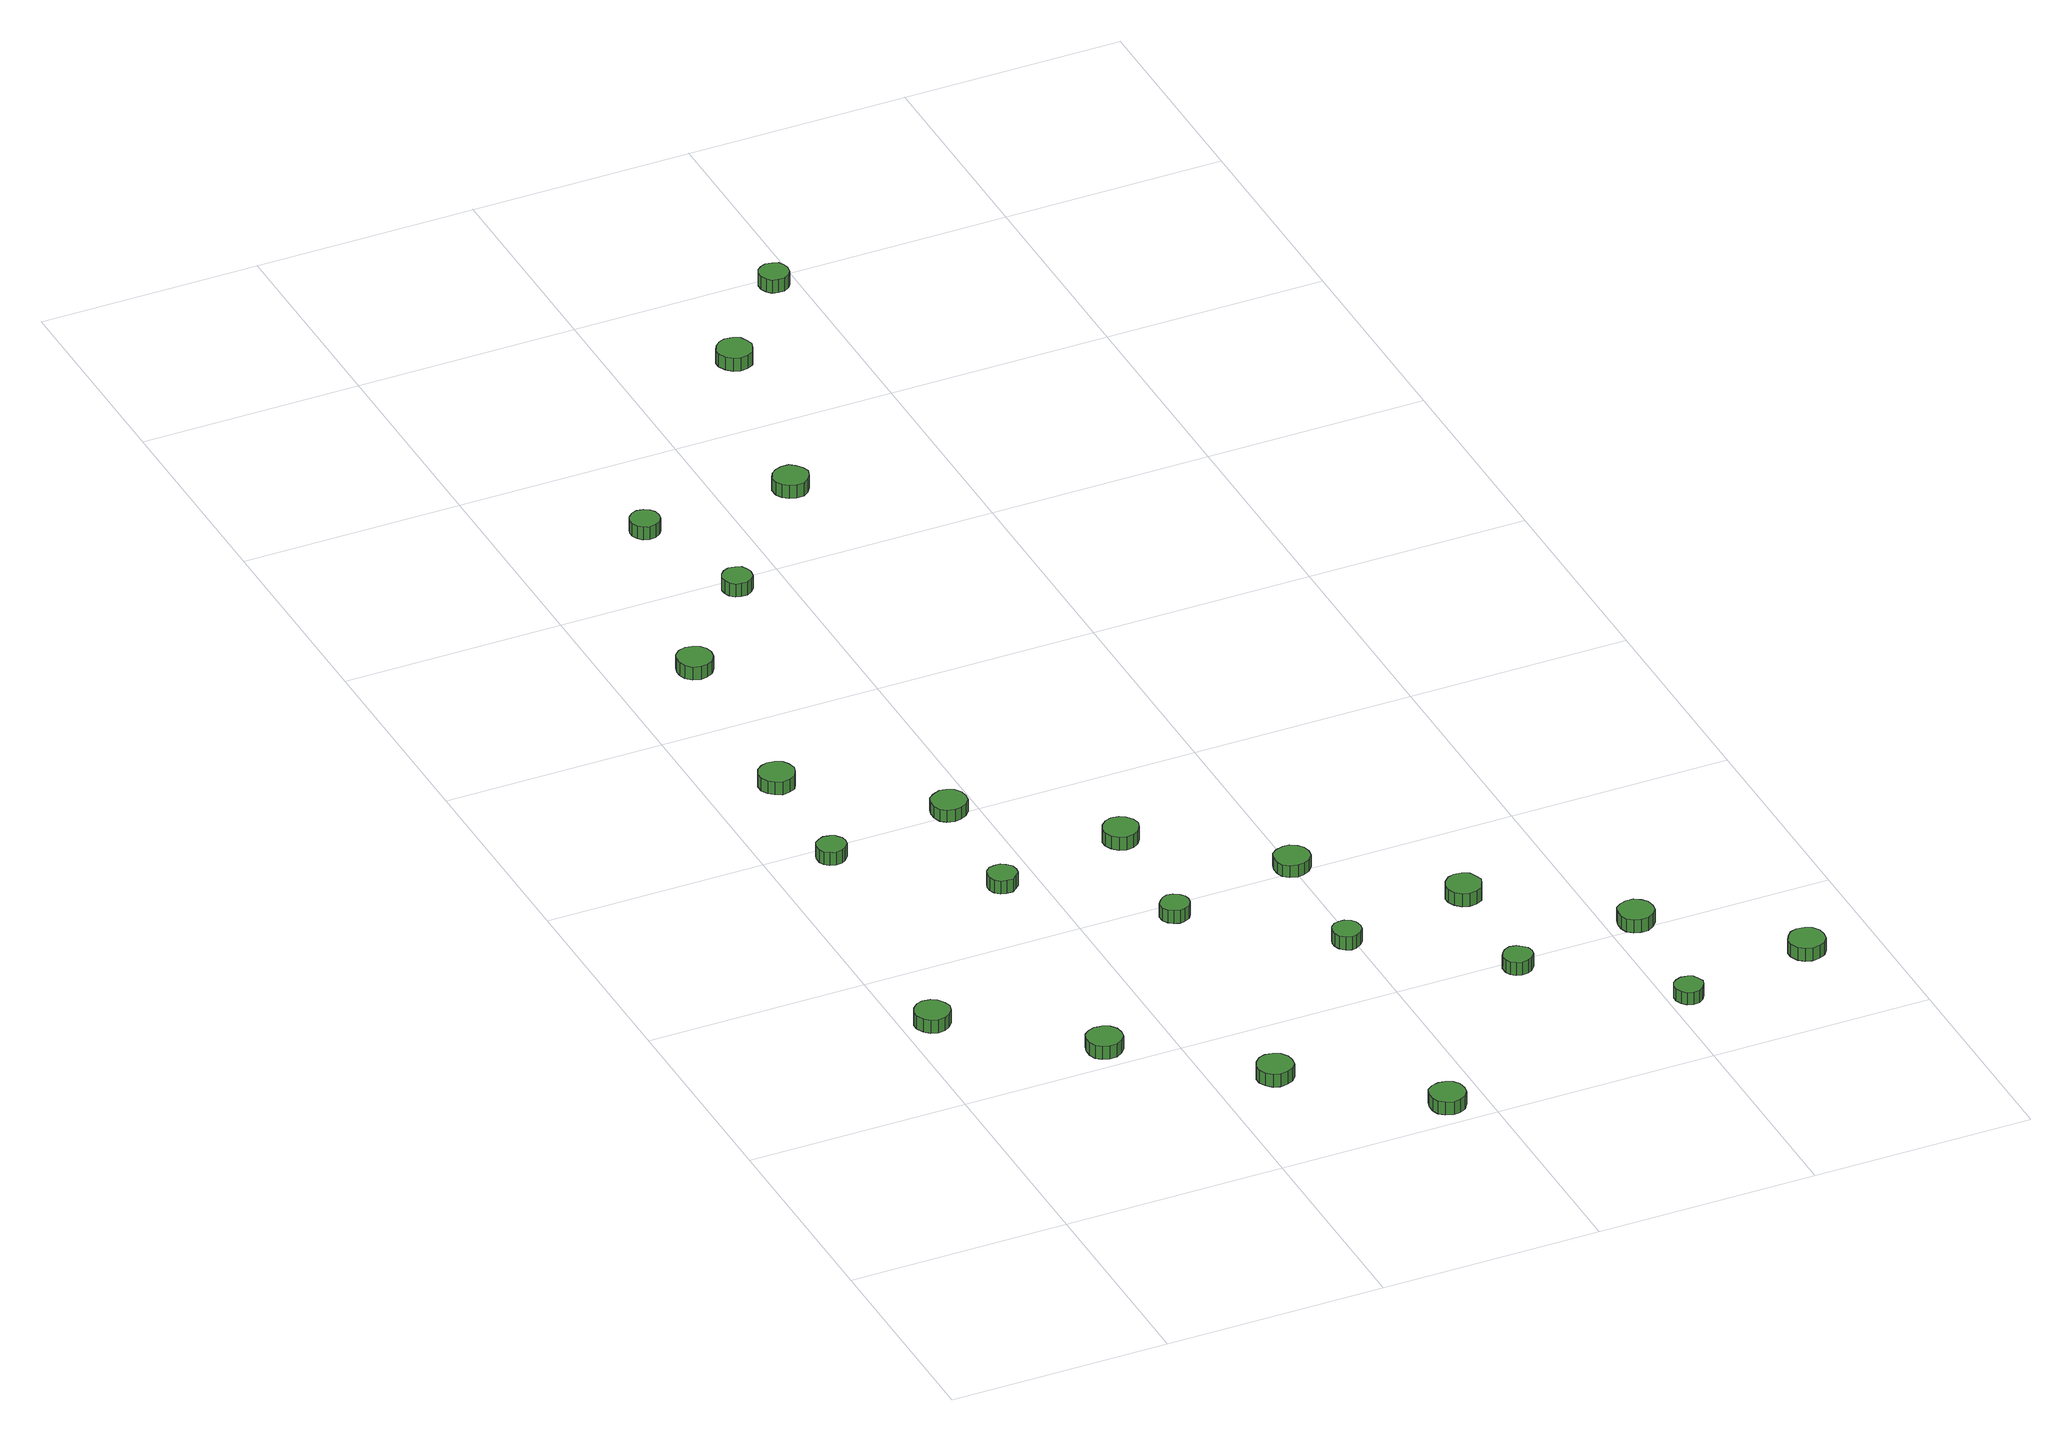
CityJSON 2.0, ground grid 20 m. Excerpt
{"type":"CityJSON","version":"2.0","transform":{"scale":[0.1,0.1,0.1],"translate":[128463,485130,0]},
"CityObjects":{
"tree1":{"type":"SolitaryVegetationObject","attributes":{"function":"something"},"geometry":[{"type":"MultiSurface","lod":"1","boundaries":[[[0,1,2,3,4,5,6,7,8,9,10,11,12,13,14]],[[15,16,17,18,19,20,21,22,23,24,25,26,27,28,29]],[[0,29,28,1]],[[1,28,27,2]],[[2,27,26,3]],[[3,26,25,4]],[[4,25,24,5]],[[5,24,23,6]],[[6,23,22,7]],[[7,22,21,8]],[[8,21,20,9]],[[9,20,19,10]],[[10,19,18,11]],[[11,18,17,12]],[[12,17,16,13]],[[13,16,15,14]],[[14,15,29,0]]]}]},
"tree2":{"type":"SolitaryVegetationObject","attributes":{"function":"something"},"geometry":[{"type":"MultiSurface","lod":"1","boundaries":[[[30,31,32,33,34,35,36,37,38,39,40,41,42,43,44]],[[45,46,47,48,49,50,51,52,53,54,55,56,57,58,59]],[[30,59,58,31]],[[31,58,57,32]],[[32,57,56,33]],[[33,56,55,34]],[[34,55,54,35]],[[35,54,53,36]],[[36,53,52,37]],[[37,52,51,38]],[[38,51,50,39]],[[39,50,49,40]],[[40,49,48,41]],[[41,48,47,42]],[[42,47,46,43]],[[43,46,45,44]],[[44,45,59,30]]]}]},
"tree3":{"type":"SolitaryVegetationObject","attributes":{"function":"something"},"geometry":[{"type":"MultiSurface","lod":"1","boundaries":[[[60,61,62,63,64,65,66,67,68,69,70,71,72,73,74]],[[75,76,77,78,79,80,81,82,83,84,85,86,87,88,89]],[[60,89,88,61]],[[61,88,87,62]],[[62,87,86,63]],[[63,86,85,64]],[[64,85,84,65]],[[65,84,83,66]],[[66,83,82,67]],[[67,82,81,68]],[[68,81,80,69]],[[69,80,79,70]],[[70,79,78,71]],[[71,78,77,72]],[[72,77,76,73]],[[73,76,75,74]],[[74,75,89,60]]]}]},
"tree4":{"type":"SolitaryVegetationObject","attributes":{"function":"something"},"geometry":[{"type":"MultiSurface","lod":"1","boundaries":[[[90,91,92,93,94,95,96,97,98,99,100,101,102,103,104]],[[105,106,107,108,109,110,111,112,113,114,115,116,117,118,119]],[[90,119,118,91]],[[91,118,117,92]],[[92,117,116,93]],[[93,116,115,94]],[[94,115,114,95]],[[95,114,113,96]],[[96,113,112,97]],[[97,112,111,98]],[[98,111,110,99]],[[99,110,109,100]],[[100,109,108,101]],[[101,108,107,102]],[[102,107,106,103]],[[103,106,105,104]],[[104,105,119,90]]]}]},
"tree5":{"type":"SolitaryVegetationObject","attributes":{"function":"something"},"geometry":[{"type":"MultiSurface","lod":"1","boundaries":[[[120,121,122,123,124,125,126,127,128,129,130,131,132,133,134]],[[135,136,137,138,139,140,141,142,143,144,145,146,147,148,149]],[[120,149,148,121]],[[121,148,147,122]],[[122,147,146,123]],[[123,146,145,124]],[[124,145,144,125]],[[125,144,143,126]],[[126,143,142,127]],[[127,142,141,128]],[[128,141,140,129]],[[129,140,139,130]],[[130,139,138,131]],[[131,138,137,132]],[[132,137,136,133]],[[133,136,135,134]],[[134,135,149,120]]]}]},
"tree6":{"type":"SolitaryVegetationObject","attributes":{"function":"something"},"geometry":[{"type":"MultiSurface","lod":"1","boundaries":[[[150,151,152,153,154,155,156,157,158,159,160,161,162,163,164]],[[165,166,167,168,169,170,171,172,173,174,175,176,177,178,179]],[[150,179,178,151]],[[151,178,177,152]],[[152,177,176,153]],[[153,176,175,154]],[[154,175,174,155]],[[155,174,173,156]],[[156,173,172,157]],[[157,172,171,158]],[[158,171,170,159]],[[159,170,169,160]],[[160,169,168,161]],[[161,168,167,162]],[[162,167,166,163]],[[163,166,165,164]],[[164,165,179,150]]]}]},
"tree7":{"type":"SolitaryVegetationObject","attributes":{"function":"something"},"geometry":[{"type":"MultiSurface","lod":"1","boundaries":[[[180,181,182,183,184,185,186,187,188,189,190,191,192,193,194]],[[195,196,197,198,199,200,201,202,203,204,205,206,207,208,209]],[[180,209,208,181]],[[181,208,207,182]],[[182,207,206,183]],[[183,206,205,184]],[[184,205,204,185]],[[185,204,203,186]],[[186,203,202,187]],[[187,202,201,188]],[[188,201,200,189]],[[189,200,199,190]],[[190,199,198,191]],[[191,198,197,192]],[[192,197,196,193]],[[193,196,195,194]],[[194,195,209,180]]]}]},
"tree8":{"type":"SolitaryVegetationObject","attributes":{"function":"something"},"geometry":[{"type":"MultiSurface","lod":"1","boundaries":[[[210,211,212,213,214,215,216,217,218,219,220,221,222,223,224]],[[225,226,227,228,229,230,231,232,233,234,235,236,237,238,239]],[[210,239,238,211]],[[211,238,237,212]],[[212,237,236,213]],[[213,236,235,214]],[[214,235,234,215]],[[215,234,233,216]],[[216,233,232,217]],[[217,232,231,218]],[[218,231,230,219]],[[219,230,229,220]],[[220,229,228,221]],[[221,228,227,222]],[[222,227,226,223]],[[223,226,225,224]],[[224,225,239,210]]]}]},
"tree9":{"type":"SolitaryVegetationObject","attributes":{"function":"something"},"geometry":[{"type":"MultiSurface","lod":"1","boundaries":[[[240,241,242,243,244,245,246,247,248,249,250,251,252,253,254]],[[255,256,257,258,259,260,261,262,263,264,265,266,267,268,269]],[[240,269,268,241]],[[241,268,267,242]],[[242,267,266,243]],[[243,266,265,244]],[[244,265,264,245]],[[245,264,263,246]],[[246,263,262,247]],[[247,262,261,248]],[[248,261,260,249]],[[249,260,259,250]],[[250,259,258,251]],[[251,258,257,252]],[[252,257,256,253]],[[253,256,255,254]],[[254,255,269,240]]]}]},
"tree10":{"type":"SolitaryVegetationObject","attributes":{"function":"something"},"geometry":[{"type":"MultiSurface","lod":"1","boundaries":[[[270,271,272,273,274,275,276,277,278,279,280,281,282,283,284]],[[285,286,287,288,289,290,291,292,293,294,295,296,297,298,299]],[[270,299,298,271]],[[271,298,297,272]],[[272,297,296,273]],[[273,296,295,274]],[[274,295,294,275]],[[275,294,293,276]],[[276,293,292,277]],[[277,292,291,278]],[[278,291,290,279]],[[279,290,289,280]],[[280,289,288,281]],[[281,288,287,282]],[[282,287,286,283]],[[283,286,285,284]],[[284,285,299,270]]]}]},
"tree11":{"type":"SolitaryVegetationObject","attributes":{"function":"something"},"geometry":[{"type":"MultiSurface","lod":"1","boundaries":[[[300,301,302,303,304,305,306,307,308,309,310,311,312,313,314]],[[315,316,317,318,319,320,321,322,323,324,325,326,327,328,329]],[[300,329,328,301]],[[301,328,327,302]],[[302,327,326,303]],[[303,326,325,304]],[[304,325,324,305]],[[305,324,323,306]],[[306,323,322,307]],[[307,322,321,308]],[[308,321,320,309]],[[309,320,319,310]],[[310,319,318,311]],[[311,318,317,312]],[[312,317,316,313]],[[313,316,315,314]],[[314,315,329,300]]]}]},
"tree12":{"type":"SolitaryVegetationObject","attributes":{"function":"something"},"geometry":[{"type":"MultiSurface","lod":"1","boundaries":[[[330,331,332,333,334,335,336,337,338,339,340,341,342,343,344]],[[345,346,347,348,349,350,351,352,353,354,355,356,357,358,359]],[[330,359,358,331]],[[331,358,357,332]],[[332,357,356,333]],[[333,356,355,334]],[[334,355,354,335]],[[335,354,353,336]],[[336,353,352,337]],[[337,352,351,338]],[[338,351,350,339]],[[339,350,349,340]],[[340,349,348,341]],[[341,348,347,342]],[[342,347,346,343]],[[343,346,345,344]],[[344,345,359,330]]]}]},
"tree13":{"type":"SolitaryVegetationObject","attributes":{"function":"something"},"geometry":[{"type":"MultiSurface","lod":"1","boundaries":[[[360,361,362,363,364,365,366,367,368,369,370,371,372,373,374]],[[375,376,377,378,379,380,381,382,383,384,385,386,387,388,389]],[[360,389,388,361]],[[361,388,387,362]],[[362,387,386,363]],[[363,386,385,364]],[[364,385,384,365]],[[365,384,383,366]],[[366,383,382,367]],[[367,382,381,368]],[[368,381,380,369]],[[369,380,379,370]],[[370,379,378,371]],[[371,378,377,372]],[[372,377,376,373]],[[373,376,375,374]],[[374,375,389,360]]]}]},
"tree14":{"type":"SolitaryVegetationObject","attributes":{"function":"something"},"geometry":[{"type":"MultiSurface","lod":"1","boundaries":[[[390,391,392,393,394,395,396,397,398,399,400,401,402,403,404]],[[405,406,407,408,409,410,411,412,413,414,415,416,417,418,419]],[[390,419,418,391]],[[391,418,417,392]],[[392,417,416,393]],[[393,416,415,394]],[[394,415,414,395]],[[395,414,413,396]],[[396,413,412,397]],[[397,412,411,398]],[[398,411,410,399]],[[399,410,409,400]],[[400,409,408,401]],[[401,408,407,402]],[[402,407,406,403]],[[403,406,405,404]],[[404,405,419,390]]]}]},
"tree15":{"type":"SolitaryVegetationObject","attributes":{"function":"something"},"geometry":[{"type":"MultiSurface","lod":"1","boundaries":[[[420,421,422,423,424,425,426,427,428,429,430,431,432,433,434]],[[435,436,437,438,439,440,441,442,443,444,445,446,447,448,449]],[[420,449,448,421]],[[421,448,447,422]],[[422,447,446,423]],[[423,446,445,424]],[[424,445,444,425]],[[425,444,443,426]],[[426,443,442,427]],[[427,442,441,428]],[[428,441,440,429]],[[429,440,439,430]],[[430,439,438,431]],[[431,438,437,432]],[[432,437,436,433]],[[433,436,435,434]],[[434,435,449,420]]]}]},
"tree16":{"type":"SolitaryVegetationObject","attributes":{"function":"something"},"geometry":[{"type":"MultiSurface","lod":"1","boundaries":[[[450,451,452,453,454,455,456,457,458,459,460,461,462,463,464]],[[465,466,467,468,469,470,471,472,473,474,475,476,477,478,479]],[[450,479,478,451]],[[451,478,477,452]],[[452,477,476,453]],[[453,476,475,454]],[[454,475,474,455]],[[455,474,473,456]],[[456,473,472,457]],[[457,472,471,458]],[[458,471,470,459]],[[459,470,469,460]],[[460,469,468,461]],[[461,468,467,462]],[[462,467,466,463]],[[463,466,465,464]],[[464,465,479,450]]]}]},
"tree17":{"type":"SolitaryVegetationObject","attributes":{"function":"something"},"geometry":[{"type":"MultiSurface","lod":"1","boundaries":[[[480,481,482,483,484,485,486,487,488,489,490,491,492,493,494]],[[495,496,497,498,499,500,501,502,503,504,505,506,507,508,509]],[[480,509,508,481]],[[481,508,507,482]],[[482,507,506,483]],[[483,506,505,484]],[[484,505,504,485]],[[485,504,503,486]],[[486,503,502,487]],[[487,502,501,488]],[[488,501,500,489]],[[489,500,499,490]],[[490,499,498,491]],[[491,498,497,492]],[[492,497,496,493]],[[493,496,495,494]],[[494,495,509,480]]]}]},
"tree18":{"type":"SolitaryVegetationObject","attributes":{"function":"something"},"geometry":[{"type":"MultiSurface","lod":"1","boundaries":[[[510,511,512,513,514,515,516,517,518,519,520,521,522,523,524]],[[525,526,527,528,529,530,531,532,533,534,535,536,537,538,539]],[[510,539,538,511]],[[511,538,537,512]],[[512,537,536,513]],[[513,536,535,514]],[[514,535,534,515]],[[515,534,533,516]],[[516,533,532,517]],[[517,532,531,518]],[[518,531,530,519]],[[519,530,529,520]],[[520,529,528,521]],[[521,528,527,522]],[[522,527,526,523]],[[523,526,525,524]],[[524,525,539,510]]]}]},
"tree19":{"type":"SolitaryVegetationObject","attributes":{"function":"something"},"geometry":[{"type":"MultiSurface","lod":"1","boundaries":[[[540,541,542,543,544,545,546,547,548,549,550,551,552,553,554]],[[555,556,557,558,559,560,561,562,563,564,565,566,567,568,569]],[[540,569,568,541]],[[541,568,567,542]],[[542,567,566,543]],[[543,566,565,544]],[[544,565,564,545]],[[545,564,563,546]],[[546,563,562,547]],[[547,562,561,548]],[[548,561,560,549]],[[549,560,559,550]],[[550,559,558,551]],[[551,558,557,552]],[[552,557,556,553]],[[553,556,555,554]],[[554,555,569,540]]]}]},
"tree20":{"type":"SolitaryVegetationObject","attributes":{"function":"something"},"geometry":[{"type":"MultiSurface","lod":"1","boundaries":[[[570,571,572,573,574,575,576,577,578,579,580,581,582,583,584]],[[585,586,587,588,589,590,591,592,593,594,595,596,597,598,599]],[[570,599,598,571]],[[571,598,597,572]],[[572,597,596,573]],[[573,596,595,574]],[[574,595,594,575]],[[575,594,593,576]],[[576,593,592,577]],[[577,592,591,578]],[[578,591,590,579]],[[579,590,589,580]],[[580,589,588,581]],[[581,588,587,582]],[[582,587,586,583]],[[583,586,585,584]],[[584,585,599,570]]]}]},
"tree21":{"type":"SolitaryVegetationObject","attributes":{"function":"something"},"geometry":[{"type":"MultiSurface","lod":"1","boundaries":[[[600,601,602,603,604,605,606,607,608,609,610,611,612,613,614]],[[615,616,617,618,619,620,621,622,623,624,625,626,627,628,629]],[[600,629,628,601]],[[601,628,627,602]],[[602,627,626,603]],[[603,626,625,604]],[[604,625,624,605]],[[605,624,623,606]],[[606,623,622,607]],[[607,622,621,608]],[[608,621,620,609]],[[609,620,619,610]],[[610,619,618,611]],[[611,618,617,612]],[[612,617,616,613]],[[613,616,615,614]],[[614,615,629,600]]]}]},
"tree22":{"type":"SolitaryVegetationObject","attributes":{"function":"something"},"geometry":[{"type":"MultiSurface","lod":"1","boundaries":[[[630,631,632,633,634,635,636,637,638,639,640,641,642,643,644]],[[645,646,647,648,649,650,651,652,653,654,655,656,657,658,659]],[[630,659,658,631]],[[631,658,657,632]],[[632,657,656,633]],[[633,656,655,634]],[[634,655,654,635]],[[635,654,653,636]],[[636,653,652,637]],[[637,652,651,638]],[[638,651,650,639]],[[639,650,649,640]],[[640,649,648,641]],[[641,648,647,642]],[[642,647,646,643]],[[643,646,645,644]],[[644,645,659,630]]]}]},
"tree23":{"type":"SolitaryVegetationObject","attributes":{"function":"something"},"geometry":[{"type":"MultiSurface","lod":"1","boundaries":[[[660,661,662,663,664,665,666,667,668,669,670,671,672,673,674]],[[675,676,677,678,679,680,681,682,683,684,685,686,687,688,689]],[[660,689,688,661]],[[661,688,687,662]],[[662,687,686,663]],[[663,686,685,664]],[[664,685,684,665]],[[665,684,683,666]],[[666,683,682,667]],[[667,682,681,668]],[[668,681,680,669]],[[669,680,679,670]],[[670,679,678,671]],[[671,678,677,672]],[[672,677,676,673]],[[673,676,675,674]],[[674,675,689,660]]]}]}
},
"vertices":[
[41,318,22],[39,324,22],[35,330,22],[30,333,22],[23,334,22],[17,332,22],[12,327,22],[9,321,22],[9,315,22],[12,309,22],[17,304,22],[23,302,22],[30,303,22],[35,306,22],[39,311,22],[39,311,9],[35,306,9],[30,303,9],[23,302,9],[17,304,9],[12,309,9],[9,315,9],[9,321,9],[12,327,9],[17,332,9],[23,334,9],[30,333,9],[35,330,9],[39,324,9],[41,318,9],
[154,219,23],[153,226,23],[149,231,23],[143,234,23],[136,235,23],[130,233,23],[125,229,23],[123,223,23],[123,216,23],[125,210,23],[130,206,23],[136,204,23],[143,204,23],[149,208,23],[153,213,23],[153,213,10],[149,208,10],[143,204,10],[136,204,10],[130,206,10],[125,210,10],[123,216,10],[123,223,10],[125,229,10],[130,233,10],[136,235,10],[143,234,10],[149,231,10],[153,226,10],[154,219,10],
[66,577,25],[65,582,25],[61,587,25],[57,589,25],[51,590,25],[46,588,25],[42,585,25],[40,580,25],[40,574,25],[42,569,25],[46,566,25],[51,564,25],[57,565,25],[61,567,25],[65,572,25],[65,572,12],[61,567,12],[57,565,12],[51,564,12],[46,566,12],[42,569,12],[40,574,12],[40,580,12],[42,585,12],[46,588,12],[51,590,12],[57,589,12],[61,587,12],[65,582,12],[66,577,12],
[75,698,23],[73,705,23],[70,710,23],[64,713,23],[57,714,23],[51,712,23],[46,708,23],[43,702,23],[43,695,23],[46,689,23],[51,685,23],[57,682,23],[64,683,23],[70,686,23],[73,692,23],[73,692,10],[70,686,10],[64,683,10],[57,682,10],[51,685,10],[46,689,10],[43,695,10],[43,702,10],[46,708,10],[51,712,10],[57,714,10],[64,713,10],[70,710,10],[73,705,10],[75,698,10],
[266,121,23],[265,127,23],[261,133,23],[255,136,23],[248,137,23],[242,135,23],[237,130,23],[234,124,23],[234,118,23],[237,112,23],[242,107,23],[248,105,23],[255,106,23],[261,109,23],[265,114,23],[265,114,10],[261,109,10],[255,106,10],[248,105,10],[242,107,10],[237,112,10],[234,118,10],[234,124,10],[237,130,10],[242,135,10],[248,137,10],[255,136,10],[261,133,10],[265,127,10],[266,121,10],
[178,478,24],[177,484,24],[173,488,24],[169,491,24],[163,491,24],[158,490,24],[154,486,24],[152,481,24],[152,476,24],[154,471,24],[158,467,24],[163,466,24],[169,466,24],[173,469,24],[177,473,24],[177,473,11],[173,469,11],[169,466,11],[163,466,11],[158,467,11],[154,471,11],[152,476,11],[152,481,11],[154,486,11],[158,490,11],[163,491,11],[169,491,11],[173,488,11],[177,484,11],[178,478,11],
[86,885,23],[85,892,23],[81,897,23],[75,900,23],[69,901,23],[62,899,23],[57,894,23],[55,888,23],[55,882,23],[57,876,23],[62,871,23],[69,869,23],[75,870,23],[81,873,23],[85,879,23],[85,879,10],[81,873,10],[75,870,10],[69,869,10],[62,871,10],[57,876,10],[55,882,10],[55,888,10],[57,894,10],[62,899,10],[69,901,10],[75,900,10],[81,897,10],[85,892,10],[86,885,10],
[188,600,22],[187,606,22],[183,612,22],[177,615,22],[171,616,22],[164,613,22],[159,609,22],[157,603,22],[157,596,22],[159,590,22],[164,586,22],[171,584,22],[177,585,22],[183,588,22],[187,593,22],[187,593,10],[183,588,10],[177,585,10],[171,584,10],[164,586,10],[159,590,10],[157,596,10],[157,603,10],[159,609,10],[164,613,10],[171,616,10],[177,615,10],[183,612,10],[187,606,10],[188,600,10],
[379,21,23],[378,28,23],[374,33,23],[368,36,23],[362,37,23],[355,35,23],[350,31,23],[348,25,23],[348,18,23],[350,12,23],[355,8,23],[362,5,23],[368,6,23],[374,9,23],[378,15,23],[378,15,10],[374,9,10],[368,6,10],[362,5,10],[355,8,10],[350,12,10],[348,18,10],[348,25,10],[350,31,10],[355,35,10],[362,37,10],[368,36,10],[374,33,10],[378,28,10],[379,21,10],
[291,379,22],[290,384,22],[287,388,22],[282,391,22],[277,392,22],[272,390,22],[268,386,22],[265,382,22],[265,376,22],[268,371,22],[272,368,22],[277,366,22],[282,367,22],[287,369,22],[290,374,22],[290,374,9],[287,369,9],[282,367,9],[277,366,9],[272,368,9],[268,371,9],[265,376,9],[265,382,9],[268,386,9],[272,390,9],[277,392,9],[282,391,9],[287,388,9],[290,384,9],[291,379,9],
[301,500,23],[299,507,23],[295,512,23],[290,515,23],[283,516,23],[277,514,23],[272,509,23],[269,503,23],[269,497,23],[272,491,23],[277,486,23],[283,484,23],[290,485,23],[295,488,23],[299,494,23],[299,494,10],[295,488,10],[290,485,10],[283,484,10],[277,486,10],[272,491,10],[269,497,10],[269,503,10],[272,509,10],[277,514,10],[283,516,10],[290,515,10],[295,512,10],[299,507,10],[301,500,10],
[169,984,21],[168,989,21],[165,994,21],[160,996,21],[154,997,21],[149,995,21],[145,991,21],[143,986,21],[143,981,21],[145,976,21],[149,972,21],[154,971,21],[160,971,21],[165,974,21],[168,978,21],[168,978,8],[165,974,8],[160,971,8],[154,971,8],[149,972,8],[145,976,8],[143,981,8],[143,986,8],[145,991,8],[149,995,8],[154,997,8],[160,996,8],[165,994,8],[168,989,8],[169,984,8],
[137,1097,19],[136,1103,19],[133,1107,19],[128,1110,19],[122,1111,19],[117,1109,19],[113,1105,19],[111,1100,19],[111,1095,19],[113,1090,19],[117,1086,19],[122,1084,19],[128,1085,19],[133,1088,19],[136,1092,19],[136,1092,6],[133,1088,6],[128,1085,6],[122,1084,6],[117,1086,6],[113,1090,6],[111,1095,6],[111,1100,6],[113,1105,6],[117,1109,6],[122,1111,6],[128,1110,6],[133,1107,6],[136,1103,6],[137,1097,6],
[404,280,23],[403,286,23],[400,290,23],[395,293,23],[390,293,23],[385,292,23],[381,288,23],[379,283,23],[379,278,23],[381,273,23],[385,269,23],[390,267,23],[395,268,23],[400,271,23],[403,275,23],[403,275,10],[400,271,10],[395,268,10],[390,267,10],[385,269,10],[381,273,10],[379,278,10],[379,283,10],[381,288,10],[385,292,10],[390,293,10],[395,293,10],[400,290,10],[403,286,10],[404,280,10],
[413,402,22],[412,408,22],[408,413,22],[402,417,22],[396,417,22],[389,415,22],[384,411,22],[382,405,22],[382,398,22],[384,392,22],[389,388,22],[396,386,22],[402,387,22],[408,390,22],[412,395,22],[412,395,10],[408,390,10],[402,387,10],[396,386,10],[389,388,10],[384,392,10],[382,398,10],[382,405,10],[384,411,10],[389,415,10],[396,417,10],[402,417,10],[408,413,10],[412,408,10],[413,402,10],
[517,182,25],[516,187,25],[512,191,25],[508,194,25],[502,195,25],[497,193,25],[493,189,25],[491,185,25],[491,179,25],[493,174,25],[497,171,25],[502,169,25],[508,170,25],[512,172,25],[516,177,25],[516,177,12],[512,172,12],[508,170,12],[502,169,12],[497,171,12],[493,174,12],[491,179,12],[491,185,12],[493,189,12],[497,193,12],[502,195,12],[508,194,12],[512,191,12],[516,187,12],[517,182,12],
[279,1106,18],[277,1112,18],[273,1117,18],[268,1121,18],[261,1121,18],[255,1119,18],[250,1115,18],[247,1109,18],[247,1102,18],[250,1096,18],[255,1092,18],[261,1090,18],[268,1090,18],[273,1094,18],[277,1099,18],[277,1099,5],[273,1094,5],[268,1090,5],[261,1090,5],[255,1092,5],[250,1096,5],[247,1102,5],[247,1109,5],[250,1115,5],[255,1119,5],[261,1121,5],[268,1121,5],[273,1117,5],[277,1112,5],[279,1106,5],
[526,302,22],[524,308,22],[521,314,22],[515,317,22],[508,318,22],[502,316,22],[497,311,22],[494,305,22],[494,299,22],[497,293,22],[502,288,22],[508,286,22],[515,287,22],[521,290,22],[524,296,22],[524,296,9],[521,290,9],[515,287,9],[508,286,9],[502,288,9],[497,293,9],[494,299,9],[494,305,9],[497,311,9],[502,316,9],[508,318,9],[515,317,9],[521,314,9],[524,308,9],[526,302,9],
[629,82,23],[627,87,23],[624,92,23],[620,94,23],[614,95,23],[609,93,23],[605,90,23],[603,85,23],[603,80,23],[605,75,23],[609,71,23],[614,69,23],[620,70,23],[624,73,23],[627,77,23],[627,77,11],[624,73,11],[620,70,11],[614,69,11],[609,71,11],[605,75,11],[603,80,11],[603,85,11],[605,90,11],[609,93,11],[614,95,11],[620,94,11],[624,92,11],[627,87,11],[629,82,11],
[639,203,23],[638,210,23],[634,215,23],[628,219,23],[621,219,23],[615,217,23],[610,213,23],[608,207,23],[608,200,23],[610,194,23],[615,190,23],[621,188,23],[628,188,23],[634,192,23],[638,197,23],[638,197,10],[634,192,10],[628,188,10],[621,188,10],[615,190,10],[610,194,10],[608,200,10],[608,207,10],[610,213,10],[615,217,10],[621,219,10],[628,219,10],[634,215,10],[638,210,10],[639,203,10],
[318,1300,18],[316,1306,18],[313,1312,18],[307,1315,18],[300,1316,18],[294,1314,18],[289,1309,18],[286,1303,18],[286,1297,18],[289,1291,18],[294,1286,18],[300,1284,18],[307,1285,18],[313,1288,18],[316,1294,18],[316,1294,5],[313,1288,5],[307,1285,5],[300,1284,5],[294,1286,5],[289,1291,5],[286,1297,5],[286,1303,5],[289,1309,5],[294,1314,5],[300,1316,5],[307,1315,5],[313,1312,5],[316,1306,5],[318,1300,5],
[751,104,23],[750,110,23],[746,116,23],[740,119,23],[733,120,23],[727,118,23],[722,113,23],[719,107,23],[719,101,23],[722,94,23],[727,90,23],[733,88,23],[740,89,23],[746,92,23],[750,97,23],[750,97,10],[746,92,10],[740,89,10],[733,88,10],[727,90,10],[722,94,10],[719,101,10],[719,107,10],[722,113,10],[727,118,10],[733,120,10],[740,119,10],[746,116,10],[750,110,10],[751,104,10],
[394,1391,18],[393,1396,18],[390,1401,18],[385,1403,18],[379,1404,18],[374,1402,18],[370,1399,18],[368,1394,18],[368,1388,18],[370,1383,18],[374,1379,18],[379,1378,18],[385,1378,18],[390,1381,18],[393,1385,18],[393,1385,5],[390,1381,5],[385,1378,5],[379,1378,5],[374,1379,5],[370,1383,5],[368,1388,5],[368,1394,5],[370,1399,5],[374,1402,5],[379,1404,5],[385,1403,5],[390,1401,5],[393,1396,5],[394,1391,5]
]}
